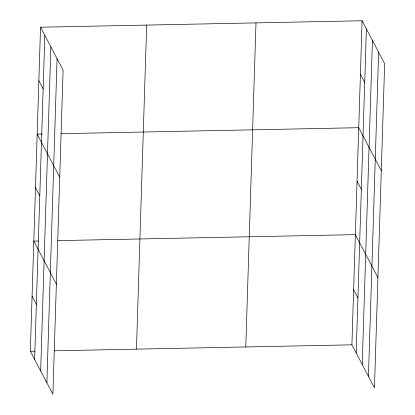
<?xml version="1.0" encoding="UTF-8"?>
<svg xmlns="http://www.w3.org/2000/svg" width="415" height="415" viewBox="0 0 415 415"><rect width="100%" height="100%" fill="white"/><g stroke="black" fill="none" stroke-linecap="round" stroke-linejoin="round"><path stroke-width="0.62" d="M40.54 27.214L63.096 70.177L52.897 394.25L30.337 351.287L40.54 27.214L362.103 20.75L384.663 63.713L374.46 387.786L351.904 344.824L362.103 20.75M34.632 359.457L44.83 35.384M40.66 370.943L50.858 46.869M46.869 382.77L57.068 58.697M136.457 349.155L146.656 25.082M245.789 346.956L255.988 22.882M356.195 352.999L366.398 28.926M362.222 364.479L372.426 40.405M368.437 376.306L378.636 52.233M42.351 134.05L37.174 134.159L59.729 177.122M61.114 133.677L358.736 127.696L381.297 170.658M38.336 241.011L33.807 241.099L56.362 284.068M57.747 240.622L355.375 234.641L377.93 277.604M30.337 351.287L34.87 351.194M54.282 350.805L351.904 344.824M360.422 74.223L364.712 82.398M357.056 181.168L361.346 189.339M353.637 289.732L357.932 297.903M38.854 80.686L43.144 88.857M35.488 187.627L39.783 195.802M32.074 296.196L36.364 304.366"/></g></svg>
